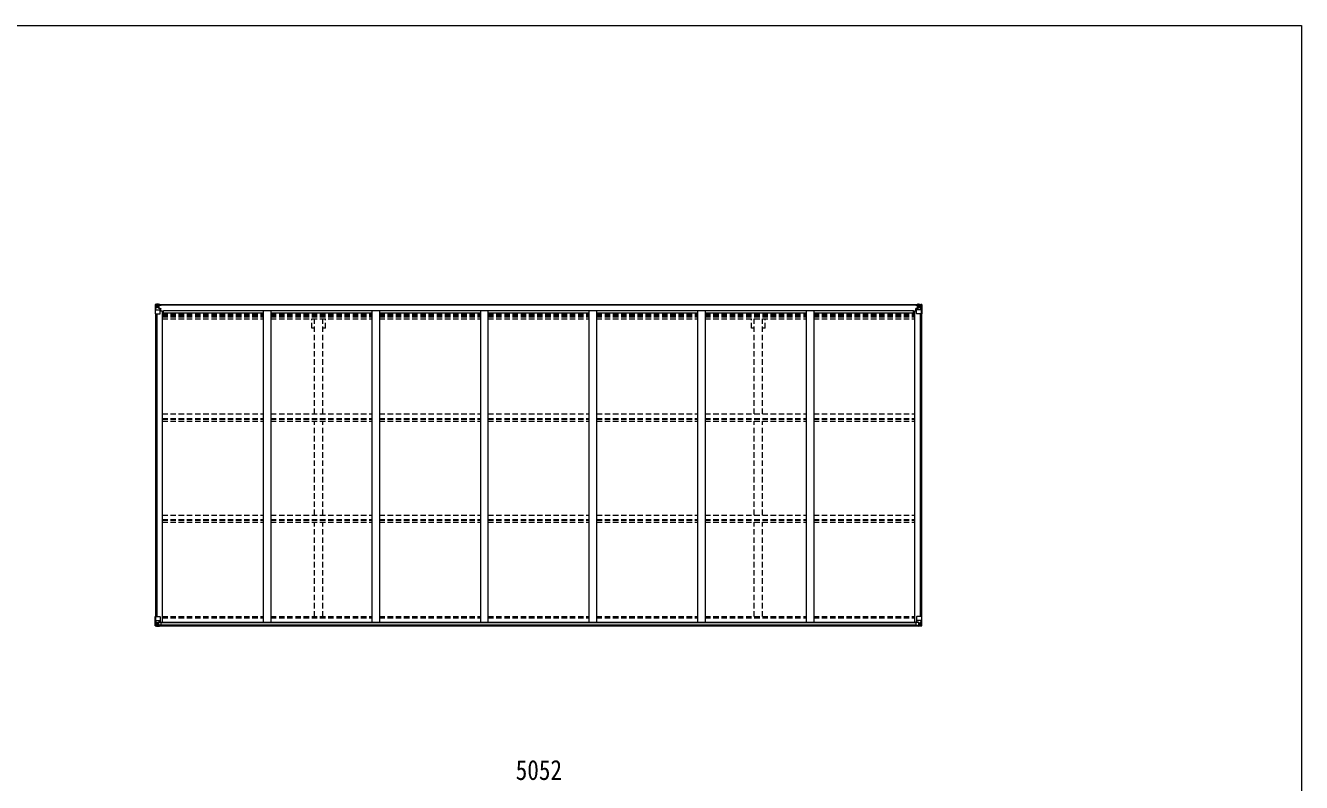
# Model space of a CAD drawing. Units: millimetres at full size, sheet at 1:30; details may follow other scales. Extents: x -8432 to 8432, y -5820 to 5820.
# Drawn here: x -407 to 8008, y 831 to 5820 of the extents above; entities that cross this region are included whole.
import ezdxf
from ezdxf.enums import TextEntityAlignment as Align

# ---------------------------------------------------------------- set-up
doc = ezdxf.new("R2010")
doc.units = ezdxf.units.MM
doc.header["$LTSCALE"] = 30
doc.linetypes.add('DASHED1', pattern=[1.8, 1.2, -0.6])
for name, color, linetype, lineweight in [('0-3_ELV2', 4, 'Continuous', 9), ('0-4_TABLE1', 6, 'Continuous', 9), ('0-6_OTH_LINE', 6, 'Continuous', 9), ('F-0_240', 7, 'Continuous', 9)]:
    doc.layers.add(name, color=color, linetype=linetype, lineweight=lineweight)
doc.styles.add('ＭＳ ゴシック', font='')
doc.styles.get('ＭＳ ゴシック').set_extended_font_data('MS Gothic')

msp = doc.modelspace()

# ---------------------------------------------------------------- linework, layer by layer
at = {"layer": '0-3_ELV2'}
for p, q in [((471.39, 3981.07), (5480.39, 3981.07)), ((471.39, 3978.92), (5480.39, 3978.92)), ((449.89, 3920.3), (449.89, 1924.32)), ((459.59, 3920.3), (459.59, 1924.32)), ((481.89, 3938.95), (494.89, 3938.95)), ((494.89, 3938.95), (494.89, 1888.3)), ((494.89, 3925.27), (1160.89, 3925.27)), ((502.39, 3925.27), (502.39, 3940.78)), ((502.39, 3940.78), (5449.39, 3940.78)), ((1160.89, 3940.77), (1160.89, 1888.3)), ((1210.89, 3940.77), (1210.89, 1888.3)), ((1210.89, 3925.27), (1876.89, 3925.27)), ((1876.89, 3940.77), (1876.89, 1888.3)), ((1926.89, 3940.77), (1926.89, 1888.3)), ((1926.89, 3925.27), (2592.89, 3925.27)), ((2592.89, 3940.77), (2592.89, 1888.3)), ((2642.89, 3940.77), (2642.89, 1888.3)), ((2642.89, 3925.27), (3308.89, 3925.27)), ((3308.89, 3940.77), (3308.89, 1888.3)), ((3358.89, 3940.77), (3358.89, 1888.3)), ((3358.89, 3925.27), (4024.89, 3925.27)), ((4024.89, 3940.77), (4024.89, 1888.3)), ((4074.89, 3940.77), (4074.89, 1888.3)), ((4074.89, 3925.27), (4740.89, 3925.27)), ((4740.89, 3940.77), (4740.89, 1888.3)), ((4790.89, 3940.77), (4790.89, 1888.3)), ((4790.89, 3925.27), (5456.89, 3925.27)), ((5449.39, 3925.27), (5449.39, 3940.78)), ((5456.89, 3938.95), (5469.89, 3938.95)), ((5456.89, 3938.95), (5456.89, 1888.3)), ((5492.19, 3920.3), (5492.19, 1924.32)), ((5501.89, 3920.3), (5501.89, 1924.32)), ((474.62, 1888.3), (5477.15, 1888.3)), ((476.39, 1862.52), (5475.39, 1862.52)), ((486.39, 1886.04), (5465.39, 1886.04)), ((486.39, 1870.42), (5465.39, 1870.42))]:
    msp.add_line(p, q, dxfattribs=at)
at = {"layer": '0-3_ELV2', "linetype": 'DASHED1'}
for p, q in [((494.89, 3916.87), (1160.89, 3916.87)), ((494.89, 3908.67), (1160.89, 3908.67)), ((494.89, 3904.75), (1160.89, 3904.75)), ((494.89, 3899.67), (1160.89, 3899.67)), ((494.89, 3886.66), (1160.89, 3886.66)), ((1210.89, 3916.87), (1876.89, 3916.87)), ((1210.89, 3908.67), (1876.89, 3908.67)), ((1210.89, 3904.75), (1876.89, 3904.75)), ((1210.89, 3899.67), (1876.89, 3899.67)), ((1210.89, 3886.66), (1876.89, 3886.66)), ((1480.69, 3825.07), (1480.69, 3886.66)), ((1498.39, 3260.01), (1498.39, 3886.66)), ((1553.39, 3260.01), (1553.39, 3886.66)), ((1571.09, 3825.07), (1571.09, 3886.66)), ((1926.89, 3916.87), (2592.89, 3916.87)), ((1926.89, 3908.67), (2592.89, 3908.67)), ((1926.89, 3904.75), (2592.89, 3904.75)), ((1926.89, 3899.67), (2592.89, 3899.67)), ((1926.89, 3886.66), (2592.89, 3886.66)), ((2642.89, 3916.87), (3308.89, 3916.87)), ((2642.89, 3908.67), (3308.89, 3908.67)), ((2642.89, 3904.75), (3308.89, 3904.75)), ((2642.89, 3899.67), (3308.89, 3899.67)), ((2642.89, 3886.66), (3308.89, 3886.66)), ((3358.89, 3916.87), (4024.89, 3916.87)), ((3358.89, 3908.67), (4024.89, 3908.67)), ((3358.89, 3904.75), (4024.89, 3904.75)), ((3358.89, 3899.67), (4024.89, 3899.67)), ((3358.89, 3886.66), (4024.89, 3886.66)), ((4074.89, 3916.87), (4740.89, 3916.87)), ((4074.89, 3908.67), (4740.89, 3908.67)), ((4074.89, 3904.75), (4740.89, 3904.75)), ((4074.89, 3899.67), (4740.89, 3899.67)), ((4074.89, 3886.66), (4740.89, 3886.66)), ((4380.69, 3825.07), (4380.69, 3886.66)), ((4398.39, 3260.01), (4398.39, 3886.66)), ((4453.39, 3260.01), (4453.39, 3886.66)), ((4471.09, 3825.07), (4471.09, 3886.66)), ((4790.89, 3916.87), (5456.89, 3916.87)), ((4790.89, 3908.67), (5456.89, 3908.67)), ((4790.89, 3904.75), (5456.89, 3904.75)), ((4790.89, 3899.67), (5456.89, 3899.67)), ((4790.89, 3886.66), (5456.89, 3886.66)), ((1498.39, 3825.07), (1480.69, 3825.07)), ((1571.09, 3825.07), (1553.39, 3825.07)), ((4398.39, 3825.07), (4380.69, 3825.07)), ((4471.09, 3825.07), (4453.39, 3825.07)), ((494.92, 3260.01), (1160.89, 3260.01)), ((494.92, 3230.27), (1160.89, 3230.27)), ((494.92, 3225.72), (1160.89, 3225.72)), ((494.92, 3212.71), (1160.89, 3212.71)), ((1210.92, 3260.01), (1876.89, 3260.01)), ((1210.92, 3230.27), (1876.89, 3230.27)), ((1210.92, 3225.72), (1876.89, 3225.72)), ((1210.92, 3212.71), (1876.89, 3212.71)), ((1498.39, 2593.01), (1498.39, 3212.71)), ((1553.39, 2593.01), (1553.39, 3212.71)), ((1926.92, 3260.01), (2592.89, 3260.01)), ((1926.92, 3230.27), (2592.89, 3230.27)), ((1926.92, 3225.72), (2592.89, 3225.72)), ((1926.92, 3212.71), (2592.89, 3212.71)), ((2642.92, 3260.01), (3308.89, 3260.01)), ((2642.92, 3230.27), (3308.89, 3230.27)), ((2642.92, 3225.72), (3308.89, 3225.72)), ((2642.92, 3212.71), (3308.89, 3212.71)), ((3358.92, 3260.01), (4024.89, 3260.01)), ((3358.92, 3230.27), (4024.89, 3230.27)), ((3358.92, 3225.72), (4024.89, 3225.72)), ((3358.92, 3212.71), (4024.89, 3212.71)), ((4074.89, 3260.01), (4740.89, 3260.01)), ((4074.89, 3230.27), (4740.89, 3230.27)), ((4074.89, 3225.72), (4740.89, 3225.72)), ((4074.89, 3212.71), (4740.89, 3212.71)), ((4398.39, 2593.01), (4398.39, 3212.71)), ((4453.39, 2593.01), (4453.39, 3212.71)), ((4790.92, 3260.01), (5456.89, 3260.01)), ((4790.92, 3230.27), (5456.89, 3230.27)), ((4790.92, 3225.72), (5456.89, 3225.72)), ((4790.92, 3212.71), (5456.89, 3212.71)), ((494.92, 2593.01), (1160.89, 2593.01)), ((494.92, 2563.28), (1160.89, 2563.28)), ((494.92, 2558.73), (1160.89, 2558.73)), ((494.92, 2545.72), (1160.89, 2545.72)), ((1210.92, 2593.01), (1876.89, 2593.01)), ((1210.92, 2563.28), (1876.89, 2563.28)), ((1210.92, 2558.73), (1876.89, 2558.73)), ((1210.92, 2545.72), (1876.89, 2545.72)), ((1498.39, 1924.47), (1498.39, 2545.72)), ((1553.39, 1924.47), (1553.39, 2545.72)), ((1926.92, 2593.01), (2592.89, 2593.01)), ((1926.92, 2563.28), (2592.89, 2563.28)), ((1926.92, 2558.73), (2592.89, 2558.73)), ((1926.92, 2545.72), (2592.89, 2545.72)), ((2642.92, 2593.01), (3308.89, 2593.01)), ((2642.92, 2563.28), (3308.89, 2563.28)), ((2642.92, 2558.73), (3308.89, 2558.73)), ((2642.92, 2545.72), (3308.89, 2545.72)), ((3358.92, 2593.01), (4024.89, 2593.01)), ((3358.92, 2563.28), (4024.89, 2563.28)), ((3358.92, 2558.73), (4024.89, 2558.73)), ((3358.92, 2545.72), (4024.89, 2545.72)), ((4074.89, 2593.01), (4740.89, 2593.01)), ((4074.89, 2563.28), (4740.89, 2563.28)), ((4074.89, 2558.73), (4740.89, 2558.73)), ((4074.89, 2545.72), (4740.89, 2545.72)), ((4398.39, 1924.47), (4398.39, 2545.72)), ((4453.39, 1924.47), (4453.39, 2545.72)), ((4790.92, 2593.01), (5456.89, 2593.01)), ((4790.92, 2563.28), (5456.89, 2563.28)), ((4790.92, 2558.73), (5456.89, 2558.73)), ((4790.92, 2545.72), (5456.89, 2545.72)), ((494.89, 1924.47), (1160.89, 1924.47)), ((494.89, 1916.12), (1160.89, 1916.12)), ((1210.89, 1924.47), (1876.89, 1924.47)), ((1210.89, 1916.12), (1876.89, 1916.12)), ((1926.89, 1924.47), (2592.89, 1924.47)), ((1926.89, 1916.12), (2592.89, 1916.12)), ((2642.89, 1924.47), (3308.89, 1924.47)), ((2642.89, 1916.12), (3308.89, 1916.12)), ((3358.89, 1924.47), (4024.89, 1924.47)), ((3358.89, 1916.12), (4024.89, 1916.12)), ((4074.89, 1924.47), (4740.89, 1924.47)), ((4074.89, 1916.12), (4740.89, 1916.12)), ((4790.89, 1924.47), (5456.89, 1924.47)), ((4790.89, 1916.12), (5456.89, 1916.12))]:
    msp.add_line(p, q, dxfattribs=at)
at = {"layer": '0-4_TABLE1'}
for p, q in [((447.89, 3981.01), (447.89, 3920.3)), ((476.39, 3983.7), (448.83, 3982.01)), ((448.83, 3981.97), (448.83, 3982)), ((457.8, 3982.39), (449.87, 3981.92)), ((450.73, 3980.95), (450.73, 3980.88)), ((450.73, 3920.3), (450.73, 3980.88)), ((451.28, 3947.18), (455.42, 3959.27)), ((454.7, 3977.51), (451.97, 3981.18)), ((455.56, 3974), (457.89, 3974.06)), ((455.56, 3960.53), (455.56, 3974)), ((457.89, 3960.5), (455.56, 3960.53)), ((469.89, 3983.18), (457.89, 3982.4)), ((471.39, 3974.06), (457.89, 3974.06)), ((471.39, 3960.5), (457.89, 3960.5)), ((457.89, 3960.5), (457.89, 3960.5)), ((463.37, 3966.86), (463.37, 3965.9)), ((469.89, 3957.2), (469.89, 3983.3)), ((469.89, 3982.41), (476.39, 3982.81)), ((471.39, 3977.59), (469.89, 3977.59)), ((470.71, 3956.94), (481.06, 3955.29)), ((470.71, 3956.31), (470.71, 3956.94)), ((481.06, 3954.66), (470.71, 3956.31)), ((476.39, 3981.89), (471.39, 3981.8)), ((479.89, 3977.23), (471.39, 3977.23)), ((475.39, 3972.3), (471.39, 3972.3)), ((475.39, 3964.1), (471.39, 3964.1)), ((471.5, 3975.93), (475.39, 3975.93)), ((471.88, 3976.3), (481.89, 3976.39)), ((471.88, 3976.14), (471.88, 3976.3)), ((486.89, 3976.27), (471.88, 3976.14)), ((471.89, 3978.26), (471.89, 3976.3)), ((479.89, 3978.26), (471.89, 3978.26)), ((479.89, 3978.23), (471.89, 3978.23)), ((475.39, 3956.2), (475.39, 3976.16)), ((476.39, 3981.07), (476.39, 3983.7)), ((479.89, 3977.23), (479.89, 3978.92)), ((481.06, 3955.29), (481.06, 3954.66)), ((481.34, 3955.21), (486.39, 3955.17)), ((481.39, 3981.5), (481.39, 3981.07)), ((481.69, 3981.5), (481.39, 3981.5)), ((481.69, 3981.5), (483.38, 3981.07)), ((481.89, 3978), (487.89, 3978)), ((485.39, 3955.18), (485.39, 3953.44)), ((486.39, 3938.95), (486.39, 3955.17)), ((486.89, 3978.92), (486.89, 3978)), ((487.89, 3976.32), (487.89, 3978.92)), ((5463.89, 3976.32), (5463.89, 3978.92)), ((5469.89, 3978), (5463.89, 3978)), ((5469.89, 3976.38), (5463.89, 3976.43)), ((5464.89, 3978.92), (5464.89, 3978)), ((5464.89, 3976.27), (5479.89, 3976.14)), ((5470.44, 3955.21), (5465.39, 3955.17)), ((5465.39, 3938.95), (5465.39, 3955.17)), ((5466.39, 3955.18), (5466.39, 3953.44)), ((5470.09, 3981.5), (5468.4, 3981.07)), ((5469.89, 3978), (5469.89, 3976.38)), ((5479.89, 3976.3), (5469.89, 3976.39)), ((5481.06, 3956.94), (5470.72, 3955.29)), ((5470.72, 3954.66), (5481.06, 3956.31)), ((5470.72, 3955.29), (5470.72, 3954.66)), ((5471.89, 3977.23), (5471.89, 3978.92)), ((5471.89, 3978.23), (5479.89, 3978.23)), ((5471.89, 3977.23), (5480.39, 3977.23)), ((5475.39, 3983.7), (5502.95, 3982.01)), ((5475.39, 3981.07), (5475.39, 3983.7)), ((5481.89, 3982.41), (5475.39, 3982.81)), ((5475.39, 3982.3), (5480.39, 3982.3)), ((5475.39, 3981.89), (5480.39, 3981.8)), ((5476.39, 3956.2), (5476.39, 3976.16)), ((5480.28, 3975.93), (5476.39, 3975.93)), ((5476.39, 3972.3), (5480.39, 3972.3)), ((5476.39, 3964.1), (5480.39, 3964.1)), ((5479.89, 3976.14), (5479.89, 3976.3)), ((5480.39, 3982.3), (5480.39, 3956.83)), ((5480.39, 3977.59), (5481.89, 3977.59)), ((5480.39, 3974.06), (5493.89, 3974.06)), ((5480.39, 3960.5), (5493.89, 3960.5)), ((5481.06, 3956.31), (5481.06, 3956.94)), ((5481.89, 3957.2), (5481.89, 3983.3)), ((5481.89, 3983.18), (5493.89, 3982.4)), ((5486.49, 3968.78), (5486.49, 3967.82)), ((5487.45, 3968.78), (5486.49, 3968.78)), ((5486.49, 3967.82), (5487.45, 3967.82)), ((5488.41, 3970.7), (5488.41, 3969.74)), ((5489.37, 3970.7), (5488.41, 3970.7)), ((5488.41, 3966.86), (5488.41, 3965.9)), ((5488.41, 3965.9), (5489.37, 3965.9)), ((5489.37, 3969.74), (5489.37, 3970.7)), ((5489.37, 3965.9), (5489.37, 3966.86)), ((5491.29, 3968.78), (5490.33, 3968.78)), ((5490.33, 3967.82), (5491.29, 3967.82)), ((5491.29, 3967.82), (5491.29, 3968.78)), ((5493.89, 3960.5), (5493.89, 3960.5)), ((5493.98, 3982.39), (5501.9, 3981.92)), ((5500.5, 3947.18), (5496.36, 3959.27)), ((5497.08, 3977.51), (5499.81, 3981.18)), ((5501.04, 3980.95), (5501.05, 3980.88)), ((5501.05, 3920.3), (5501.05, 3980.88)), ((5502.95, 3981.97), (5502.95, 3982)), ((447.89, 3920.3), (480.89, 3920.3)), ((451.28, 3947.18), (457.89, 3946.97)), ((457.89, 3946.97), (481.89, 3946.97)), ((481.89, 3921.3), (481.89, 3954.4)), ((486.39, 3953.45), (481.89, 3953.42)), ((486.39, 3943.3), (481.89, 3943.3)), ((5465.39, 3953.45), (5469.89, 3953.42)), ((5465.39, 3943.3), (5469.89, 3943.3)), ((5469.89, 3921.3), (5469.89, 3954.4)), ((5493.89, 3946.97), (5469.89, 3946.97)), ((5500.5, 3947.18), (5493.89, 3946.97)), ((447.89, 1924.32), (480.89, 1924.32)), ((447.89, 1863.61), (447.89, 1924.32)), ((448.83, 1862.65), (448.83, 1862.61)), ((457.8, 1862.22), (449.87, 1862.7)), ((450.73, 1924.32), (450.73, 1863.74)), ((450.73, 1863.67), (450.73, 1863.74)), ((451.28, 1897.44), (457.89, 1897.65)), ((451.28, 1897.44), (455.42, 1885.35)), ((454.7, 1867.11), (451.97, 1863.44)), ((457.89, 1884.12), (455.56, 1884.09)), ((455.56, 1884.09), (455.56, 1870.62)), ((455.56, 1870.62), (457.89, 1870.56)), ((457.89, 1897.65), (481.89, 1897.65)), ((457.89, 1884.12), (457.89, 1884.12)), ((469.89, 1884.12), (457.89, 1884.12)), ((457.89, 1870.56), (469.89, 1870.56)), ((469.89, 1861.44), (457.89, 1862.22)), ((462.41, 1877.76), (462.41, 1878.72)), ((469.89, 1888.11), (476.39, 1888.11)), ((469.89, 1888.11), (469.89, 1861.32)), ((481.06, 1889.96), (470.71, 1888.31)), ((470.71, 1888.31), (470.71, 1888.11)), ((473.41, 1888.11), (481.06, 1889.33)), ((476.39, 1888.11), (485.39, 1888.07)), ((476.39, 1860.92), (476.39, 1866.87)), ((485.39, 1866.3), (476.39, 1866.24)), ((481.06, 1889.33), (481.06, 1889.96)), ((481.89, 1923.32), (481.89, 1890.22)), ((486.39, 1887.16), (486.39, 1867.01)), ((5465.39, 1887.16), (5465.39, 1867.01)), ((5465.39, 1867.01), (5465.4, 1866.9)), ((5465.4, 1866.9), (5475.39, 1866.87)), ((5475.39, 1888.11), (5466.39, 1888.07)), ((5466.39, 1866.3), (5475.39, 1866.24)), ((5469.89, 1923.32), (5469.89, 1890.22)), ((5493.89, 1897.65), (5469.89, 1897.65)), ((5470.72, 1889.33), (5470.72, 1889.96)), ((5470.72, 1889.96), (5481.06, 1888.31)), ((5478.37, 1888.11), (5470.72, 1889.33)), ((5503.89, 1924.32), (5470.89, 1924.32)), ((5481.89, 1888.11), (5475.39, 1888.11)), ((5475.39, 1860.92), (5475.39, 1866.87)), ((5493.89, 1862.06), (5475.39, 1860.92)), ((5481.06, 1888.31), (5481.06, 1888.11)), ((5481.89, 1888.11), (5481.89, 1861.32)), ((5481.89, 1884.12), (5493.89, 1884.12)), ((5493.89, 1870.56), (5481.89, 1870.56)), ((5481.89, 1861.44), (5493.89, 1862.22)), ((5486.49, 1876.8), (5486.49, 1875.84)), ((5487.45, 1876.8), (5486.49, 1876.8)), ((5486.49, 1875.84), (5487.45, 1875.84)), ((5488.41, 1878.72), (5488.41, 1877.76)), ((5489.37, 1878.72), (5488.41, 1878.72)), ((5488.41, 1874.88), (5488.41, 1873.92)), ((5488.41, 1873.92), (5489.37, 1873.92)), ((5489.37, 1877.76), (5489.37, 1878.72)), ((5489.37, 1873.92), (5489.37, 1874.88)), ((5491.29, 1876.8), (5490.33, 1876.8)), ((5490.33, 1875.84), (5491.29, 1875.84)), ((5491.29, 1875.84), (5491.29, 1876.8)), ((5500.5, 1897.44), (5493.89, 1897.65)), ((5493.89, 1884.12), (5493.89, 1884.12)), ((5502.95, 1862.61), (5493.89, 1862.06)), ((5493.98, 1862.22), (5501.9, 1862.7)), ((5500.5, 1897.44), (5496.36, 1885.35)), ((5497.08, 1867.11), (5499.81, 1863.44)), ((5501.04, 1863.67), (5501.05, 1863.74)), ((5501.05, 1924.32), (5501.05, 1863.74)), ((5502.95, 1862.65), (5502.95, 1862.61)), ((5503.89, 1863.61), (5503.89, 1924.32))]:
    msp.add_line(p, q, dxfattribs=at)
for points in [[(461.45, 3967.82), (460.49, 3967.82), (460.49, 3968.78), (461.45, 3968.78)], [(462.41, 3969.74), (462.41, 3970.7), (463.37, 3970.7), (463.37, 3969.74)], [(463.37, 3965.9), (462.41, 3965.9), (462.41, 3966.86)], [(464.33, 3968.78), (465.29, 3968.78), (465.29, 3967.82), (464.33, 3967.82)], [(476.39, 3982.3), (471.39, 3982.3), (471.39, 3956.83)], [(481.89, 3978), (481.89, 3976.38), (487.89, 3976.43)], [(5470.09, 3981.5), (5470.39, 3981.5), (5470.39, 3981.07)], [(5503.89, 3981.01), (5503.89, 3920.3), (5470.89, 3920.3)], [(5471.89, 3978.26), (5479.89, 3978.26), (5479.89, 3976.3)], [(5493.89, 3960.5), (5496.22, 3960.53), (5496.22, 3974), (5493.89, 3974.06)], [(448.83, 1862.61), (457.89, 1862.06), (476.39, 1860.92)], [(461.45, 1875.84), (460.49, 1875.84), (460.49, 1876.8), (461.45, 1876.8)], [(462.41, 1878.72), (463.37, 1878.72), (463.37, 1877.76)], [(463.37, 1874.88), (463.37, 1873.92), (462.41, 1873.92), (462.41, 1874.88)], [(464.33, 1876.8), (465.29, 1876.8), (465.29, 1875.84), (464.33, 1875.84)], [(486.39, 1867.01), (486.38, 1866.9), (476.39, 1866.87)], [(5493.89, 1884.12), (5496.22, 1884.09), (5496.22, 1870.62), (5493.89, 1870.56)]]:
    msp.add_lwpolyline(points, dxfattribs=at)
for centre in [(462.89, 3968.3), (5488.89, 3968.3), (462.89, 1876.32), (5488.89, 1876.32)]:
    msp.add_circle(centre, 5.3, dxfattribs=at)
for centre, radius, start, end in [((448.89, 3981.01), 0.999, 93.4424, 179.95083), ((448.89, 3981.01), 1, 93.50017, 180.00079), ((448.89, 3980.97), 0.999, 93.4424, 179.95083), ((450.04, 3994.62), 12.7, 269.24466, 275.10311), ((452.01, 3981.01), 1.28, 131.17831, 182.45895), ((461.45, 3969.74), 0.96, 270, 0), ((461.45, 3966.86), 0.96, 0, 90), ((464.33, 3969.74), 0.96, 180, 270), ((464.33, 3966.86), 0.96, 90, 180), ((470.82, 3957.87), 0.937, 182.32209, 263.26766), ((470.82, 3957.24), 0.937, 182.32209, 263.26766), ((471.89, 3978.76), 0.5, 179.99802, 269.99691), ((471.89, 3978.73), 0.5, 180.00109, 270.00109), ((471.89, 3975.8), 0.5, 90.52895, 180.04464), ((471.9, 3975.63), 0.513, 91.88028, 181.04707), ((480.95, 3954.36), 0.937, 2.32209, 83.26766), ((487.03, 3983.96), 7.69, 268.96999, 276.43426), ((5464.75, 3983.96), 7.69, 263.56574, 271.03001), ((5470.83, 3954.36), 0.937, 96.73234, 177.67791), ((5479.89, 3978.76), 0.5, 270.00309, 0.00198), ((5479.89, 3978.73), 0.5, 269.99891, 359.99891), ((5479.89, 3975.8), 0.5, 359.95536, 89.47105), ((5479.88, 3975.63), 0.513, 358.95293, 88.11972), ((5480.95, 3957.87), 0.937, 276.73234, 357.67791), ((5480.95, 3957.24), 0.937, 276.73234, 357.67791), ((5487.45, 3969.74), 0.96, 270, 0), ((5487.45, 3966.86), 0.96, 0, 90), ((5490.33, 3969.74), 0.96, 180, 270), ((5490.33, 3966.86), 0.96, 90, 180), ((5499.76, 3981.01), 1.28, 357.54105, 48.82169), ((5501.74, 3994.62), 12.7, 264.89689, 270.75534), ((5502.89, 3981.01), 1, 359.99921, 86.49983), ((5502.89, 3981.01), 0.999, 0.04917, 86.5576), ((5502.89, 3980.97), 0.999, 0.04917, 86.5576), ((480.89, 3921.3), 1, 270, 0), ((480.95, 3953.72), 0.937, 2.32209, 83.26766), ((5470.83, 3953.72), 0.937, 96.73234, 177.67791), ((5470.89, 3921.3), 1, 180, 270), ((448.89, 1863.65), 0.999, 180.04917, 266.5576), ((448.89, 1863.61), 0.999, 180.04917, 266.5576), ((448.89, 1863.61), 1, 179.99921, 266.49983), ((450.04, 1850), 12.7, 84.89689, 90.75534), ((452.02, 1863.61), 1.28, 177.54105, 228.82169), ((461.45, 1877.76), 0.96, 270, 0), ((461.45, 1874.88), 0.96, 0, 90), ((464.33, 1877.76), 0.96, 180, 270), ((464.33, 1874.88), 0.96, 90, 180), ((470.82, 1887.38), 0.937, 96.73234, 129.06602), ((480.89, 1923.32), 1, 0, 90), ((480.95, 1890.9), 0.937, 276.73234, 357.67791), ((480.95, 1890.26), 0.937, 276.73234, 357.67791), ((5470.82, 1890.9), 0.937, 182.32209, 263.26766), ((5470.82, 1890.26), 0.937, 182.32209, 263.26766), ((5470.89, 1923.32), 1, 90, 180), ((5480.95, 1887.38), 0.937, 50.93398, 83.26766), ((5487.45, 1877.76), 0.96, 270, 0), ((5487.45, 1874.88), 0.96, 0, 90), ((5490.33, 1877.76), 0.96, 180, 270), ((5490.33, 1874.88), 0.96, 90, 180), ((5499.76, 1863.61), 1.28, 311.17831, 2.45895), ((5501.74, 1850), 12.7, 89.24466, 95.10311), ((5502.89, 1863.65), 0.999, 273.4424, 359.95083), ((5502.89, 1863.61), 1, 273.50017, 0.00079), ((5502.89, 1863.61), 0.999, 273.4424, 359.95083)]:
    msp.add_arc(centre, radius, start, end, dxfattribs=at)
for centre, major_axis, ratio, start_param, end_param in [((649.83, 3994.32), (201, 12.36), 0.060933, 3.1373463, 3.1378449), ((450.83, 3982.09), (2, 0.12), 0.060933, 3.1378449, 4.2119296), ((451.02, 3978.99), (-0.02, 3), 0.466854, 5.5234897, 6.1575023), ((452.69, 3973.92), (0.03, 5), 0.573921, 4.7320603, 5.5159136), ((454.15, 3960.55), (0, 3), 0.468246, 4.2703918, 4.7058971), ((376.14, 3974.06), (81.75, 0), 0.061163, 0, 0.0007725), ((5575.64, 3974.06), (-81.75, 0), 0.061163, 6.2824128, 6.2831853), ((5499.09, 3973.92), (-0.03, 5), 0.573921, 0.7672717, 1.551125), ((5497.63, 3960.55), (0, 3), 0.468246, 1.5772882, 2.0127935), ((5500.76, 3978.99), (0.02, 3), 0.466854, 0.125683, 0.7596956), ((5500.95, 3982.09), (-2, 0.12), 0.060933, 2.0712557, 3.1453404), ((5301.95, 3994.32), (-201, 12.36), 0.060933, 3.1453404, 3.145839), ((452, 3949.53), (0.85, 2.32), 0.403757, 2.3087461, 3.2744049), ((5499.78, 3949.53), (-0.85, 2.32), 0.403757, 3.0087805, 3.9744392), ((450.83, 1862.53), (2, -0.12), 0.060933, 2.0712557, 3.1453404), ((649.83, 1850.3), (201, -12.36), 0.060933, 3.1453404, 3.145839), ((452, 1895.09), (0.85, -2.32), 0.403757, 3.0087805, 3.9744392), ((451.02, 1865.63), (-0.02, -3), 0.466854, 0.125683, 0.7596956), ((452.69, 1870.7), (0.03, -5), 0.573921, 0.7672717, 1.551125), ((454.15, 1884.07), (0, -3), 0.468246, 1.5772882, 2.0127935), ((376.14, 1870.56), (81.75, 0), 0.061163, 6.2824128, 6.2831853), ((485.39, 1887.17), (1, -0.021), 0.906239, 0.0187047, 1.589501), ((485.39, 1867), (1, 0.012), 0.707053, 4.7036637, 6.124411), ((5466.39, 1887.17), (-1, -0.021), 0.906239, 4.6936843, 6.2644806), ((5466.39, 1867), (-1, 0.012), 0.707053, 0.1587743, 1.5795216), ((5575.64, 1870.56), (-81.75, 0), 0.061163, 0, 0.0007725), ((5499.09, 1870.7), (-0.03, -5), 0.573921, 4.7320603, 5.5159136), ((5497.63, 1884.07), (0, -3), 0.468246, 4.2703918, 4.7058971), ((5500.76, 1865.63), (0.02, -3), 0.466854, 5.5234897, 6.1575023), ((5499.78, 1895.09), (-0.85, -2.32), 0.403757, 2.3087461, 3.2744049), ((5500.95, 1862.53), (-2, -0.12), 0.060933, 3.1378449, 4.2119296), ((5301.95, 1850.3), (-201, -12.36), 0.060933, 3.1373463, 3.1378449)]:
    msp.add_ellipse(centre, major_axis=major_axis, ratio=ratio, start_param=start_param, end_param=end_param, dxfattribs=at)
at = {"layer": 'F-0_240', "color": 5}
for p, q in [((-8432.06, 5820), (8007.94, 5820)), ((8007.94, 5820), (8007.94, -5820))]:
    msp.add_line(p, q, dxfattribs=at)

# ---------------------------------------------------------------- texts
at = {"layer": '0-6_OTH_LINE', "color": 7, "style": 'ＭＳ ゴシック', "width": 0.85}
msp.add_text('5052', height=132, dxfattribs=at).set_placement((2825.89, 807.61), align=Align.BOTTOM_LEFT)

doc.saveas('drawing.dxf')
